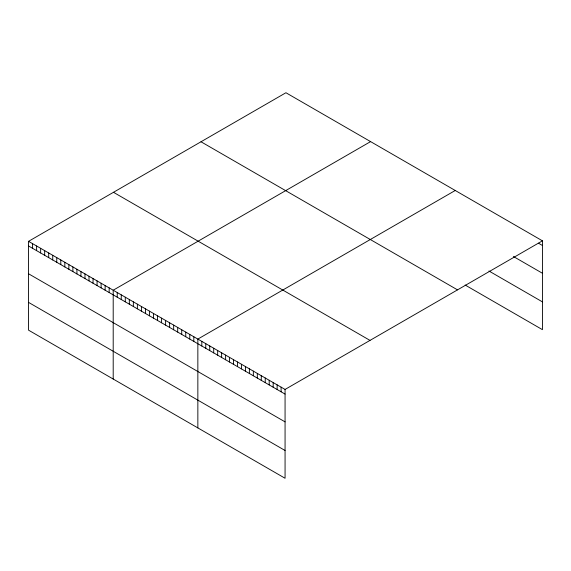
<?xml version="1.0" encoding="UTF-8"?>
<svg xmlns="http://www.w3.org/2000/svg" width="571" height="571" viewBox="0 0 571 571"><rect width="100%" height="100%" fill="white"/><g stroke="black" fill="none" stroke-linecap="round" stroke-linejoin="round"><path stroke-width="0.86" d="M542.45 240.834L285.065 389.436L285.065 478.262L28.55 330.166L28.55 241.333L285.935 92.738L542.45 240.834L542.45 329.667L465.144 285.036M370.586 141.608L113.201 290.211L113.201 379.037M455.237 190.478L197.851 339.081L197.851 427.915M538.489 243.203L542.45 245.487M513.379 256.486L542.45 273.266M488.933 270.989L542.45 301.888M200.999 141.772L457.514 289.868M113.486 192.299L370.001 340.395M28.55 241.333L285.065 389.436M28.55 245.994L285.065 394.09M28.55 273.773L285.065 421.869M28.55 302.387L285.065 450.49M281.096 387.145L281.096 391.799M277.135 384.854L277.135 389.515M273.174 382.57L273.174 387.224M269.205 380.279L269.205 384.933M265.244 377.988L265.244 382.649M261.275 375.704L261.275 380.357M257.314 373.413L257.314 378.066M253.346 371.121L253.346 375.782M249.384 368.837L249.384 373.491M245.423 366.546L245.423 371.2M241.454 364.255L241.454 368.916M237.493 361.971L237.493 366.625M233.525 359.68L233.525 364.334M229.563 357.389L229.563 362.05M225.602 355.105L225.602 359.759M221.634 352.814L221.634 357.467M217.672 350.523L217.672 355.183M213.704 348.239L213.704 352.892M209.743 345.947L209.743 350.601M205.774 343.656L205.774 348.317M201.813 341.372L201.813 346.026M193.819 336.754L193.819 341.408M189.786 334.428L189.786 339.081M185.753 332.101L185.753 336.754M181.728 329.774L181.728 334.428M177.695 327.447L177.695 332.101M173.663 325.12L173.663 329.774M169.63 322.786L169.63 327.447M165.604 320.459L165.604 325.12M161.572 318.133L161.572 322.793M157.539 315.806L157.539 320.467M153.506 313.479L153.506 318.14M149.481 311.152L149.481 315.813M145.448 308.825L145.448 313.486M141.415 306.499L141.415 311.159M137.383 304.172L137.383 308.832M133.357 301.845L133.357 306.499M129.324 299.518L129.324 304.172M125.292 297.191L125.292 301.845M121.259 294.864L121.259 299.518M117.233 292.538L117.233 297.191M109.168 287.884L109.168 292.538M105.135 285.557L105.135 290.211M101.11 283.223L101.11 287.884M97.077 280.896L97.077 285.557M93.044 278.569L93.044 283.23M89.012 276.243L89.012 280.903M84.986 273.916L84.986 278.577M80.954 271.589L80.954 276.25M76.921 269.262L76.921 273.923M72.888 266.935L72.888 271.596M68.863 264.609L68.863 269.269M64.83 262.282L64.83 266.942M60.797 259.955L60.797 264.609M56.765 257.628L56.765 262.282M52.739 255.301L52.739 259.955M48.706 252.974L48.706 257.628M44.674 250.648L44.674 255.301M40.641 248.321L40.641 252.974M36.615 245.994L36.615 250.648M32.583 243.667L32.583 248.321"/></g></svg>
